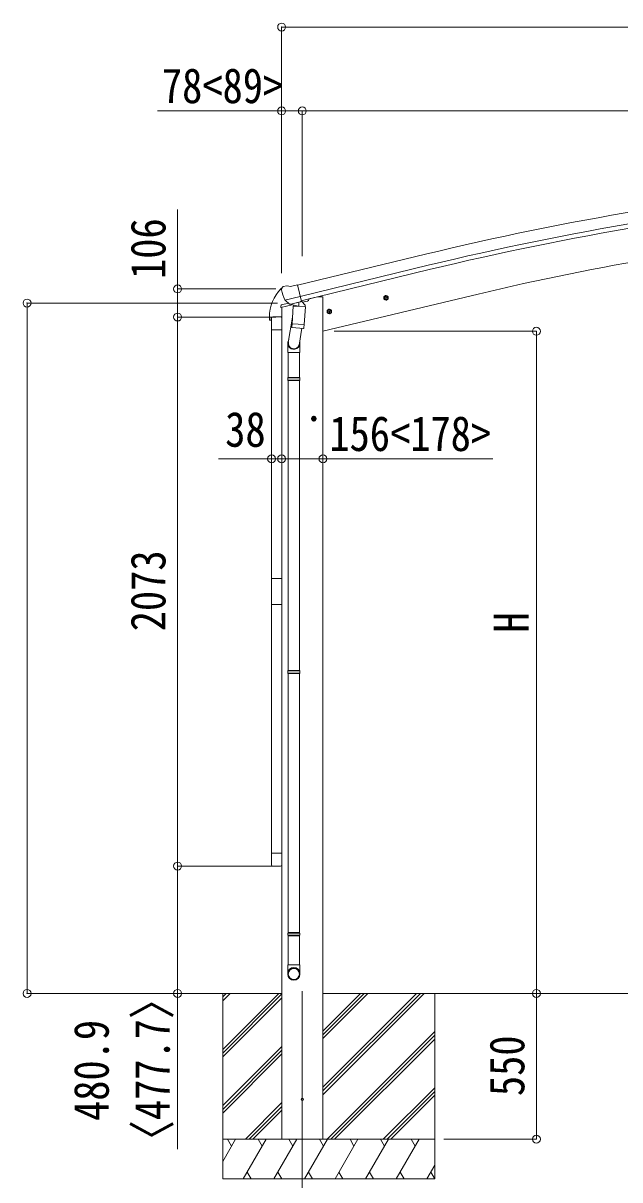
# Model space of a CAD drawing. Units: millimetres at full size, sheet at 1:30. Extents: x -8385 to 8479, y -5853 to 5787.
# Drawn here: x -6008 to -3756, y -1854 to 2513 of the extents above; entities that cross this region are included whole.
import ezdxf
from ezdxf.enums import TextEntityAlignment as Align

# ---------------------------------------------------------------- set-up
doc = ezdxf.new("R2010")
doc.units = ezdxf.units.MM
doc.header["$LTSCALE"] = 30
doc.header["$PDMODE"] = 32
doc.header["$PDSIZE"] = 30
for name, color, linetype, lineweight in [('0-0_0', 7, 'Continuous', 9), ('0-1_本体', 4, 'Continuous', 9), ('0-2_部品', 7, 'Continuous', 9), ('0-8_PARTS2', 2, 'Continuous', 9), ('0-A_寸法', 6, 'Continuous', 9), ('1-1_GLASS', 4, 'Continuous', 9), ('1-2_GLASS_SEAL', 7, 'Continuous', 9), ('1-A', 6, 'Continuous', 9)]:
    doc.layers.add(name, color=color, linetype=linetype, lineweight=lineweight)
doc.styles.add('ＭＳ ゴシック', font='')
doc.styles.get('ＭＳ ゴシック').set_extended_font_data('MS Gothic')

msp = doc.modelspace()

# ---------------------------------------------------------------- linework, layer by layer
at = {"layer": '0-0_0'}
for p, q in [((-5628.66, -1149.9), (-5032.32, -1149.9)), ((-5254.57, -1149.9), (-5254.57, -1849.9)), ((-5254.57, -1361.13), (-5043.34, -1149.9)), ((-5254.57, -1177.28), (-5227.19, -1149.9)), ((-5254.57, -1163.14), (-5241.33, -1149.9)), ((-5254.57, -1375.27), (-5032.32, -1153.02)), ((-5254.57, -1389.41), (-5032.32, -1167.16)), ((-4876.82, -1532.16), (-4494.56, -1149.9)), ((-4876.82, -1503.87), (-4522.84, -1149.9)), ((-4876.82, -1518.02), (-4508.7, -1149.9)), ((-4876.82, -1320.03), (-4706.69, -1149.9)), ((-4876.82, -1305.89), (-4720.83, -1149.9)), ((-4876.82, -1291.74), (-4734.98, -1149.9)), ((-4876.82, -1149.9), (-2042.49, -1149.9)), ((-4454.57, -1149.9), (-4454.57, -1849.9)), ((-4860.71, -1699.9), (-4454.57, -1293.76)), ((-4846.57, -1699.9), (-4454.57, -1307.9)), ((-5254.57, -1573.26), (-5032.32, -1351.01)), ((-4832.43, -1699.9), (-4454.57, -1322.04)), ((-5254.57, -1587.4), (-5032.32, -1365.15)), ((-5254.57, -1601.54), (-5032.32, -1379.29)), ((-4648.58, -1699.9), (-4454.57, -1505.89)), ((-4634.44, -1699.9), (-4454.57, -1520.03)), ((-5169.08, -1699.9), (-5032.32, -1563.14)), ((-4620.3, -1699.9), (-4454.57, -1534.17)), ((-5154.94, -1699.9), (-5032.32, -1577.28)), ((-5140.8, -1699.9), (-5032.32, -1591.42)), ((-4454.57, -1699.9), (-5254.57, -1699.9)), ((-5254.57, -1783.73), (-5206.17, -1699.9)), ((-5221.17, -1725.88), (-5236.17, -1699.9)), ((-5177.31, -1849.9), (-5090.7, -1699.9)), ((-5105.7, -1725.88), (-5120.71, -1699.9)), ((-5061.84, -1849.9), (-4975.23, -1699.9)), ((-4990.23, -1725.88), (-5005.24, -1699.9)), ((-4946.37, -1849.9), (-4859.76, -1699.9)), ((-4874.76, -1725.88), (-4889.77, -1699.9)), ((-4830.9, -1849.9), (-4744.29, -1699.9)), ((-4759.29, -1725.88), (-4774.29, -1699.9)), ((-4715.43, -1849.9), (-4628.82, -1699.9)), ((-4658.82, -1699.9), (-4643.82, -1725.88)), ((-4599.96, -1849.9), (-4513.35, -1699.9)), ((-4528.35, -1725.88), (-4543.35, -1699.9)), ((-5162.31, -1823.92), (-5147.31, -1849.9)), ((-5046.84, -1823.92), (-5031.84, -1849.9)), ((-4931.37, -1823.92), (-4916.37, -1849.9)), ((-4815.9, -1823.92), (-4800.9, -1849.9)), ((-4700.43, -1823.92), (-4685.43, -1849.9)), ((-4584.96, -1823.92), (-4569.96, -1849.9)), ((-4484.49, -1849.9), (-4454.57, -1798.09)), ((-4469.49, -1823.92), (-4454.49, -1849.9)), ((-5254.57, -1849.9), (-4454.57, -1849.9))]:
    msp.add_line(p, q, dxfattribs=at)
at = {"layer": '0-1_本体'}
for p, q in [((-4972.05, 1523.69), (-4489.17, 1641.18)), ((-4961.97, 1481.72), (-4478.96, 1599.19)), ((-4958.04, 1465.35), (-4474.98, 1582.83)), ((-4876.57, 1350.1), (-4290.9, 1490.71)), ((-4876.57, 1480.1), (-4876.57, -1699.9)), ((-5032.07, 1440.4), (-5032.07, -1699.9)), ((-4901.07, 1020.6), (-4921.07, 1020.6)), ((-4911.07, 1028.11), (-4917.57, 1024.36)), ((-4917.57, 1024.36), (-4917.57, 1016.85)), ((-4917.57, 1016.85), (-4911.07, 1013.1)), ((-4911.07, 1010.6), (-4911.07, 1030.6)), ((-4904.57, 1024.36), (-4911.07, 1028.11))]:
    msp.add_line(p, q, dxfattribs=at)
at = {"layer": '0-1_本体', "color": 6}
for p, q in [((-5425.12, 1509.99), (-5425.12, 1403.99)), ((-5425.12, -669.01), (-5425.12, 1403.99)), ((-5032.32, 868.47), (-5070.33, 868.47)), ((-4070.75, -1149.9), (-4070.75, -1699.9))]:
    msp.add_line(p, q, dxfattribs=at)
at = {"layer": '0-1_本体'}
for points in [[(-4876.57, 1480.1), (-4896.57, 1480.1), (-4930.08, 1472.06)], [(-4911.07, 1013.1), (-4904.57, 1016.85), (-4904.57, 1024.36)]]:
    msp.add_lwpolyline(points, dxfattribs=at)
for radius in [8.5, 7.7, 6.5]:
    msp.add_circle((-4911.07, 1020.6), radius, dxfattribs=at)
for centre, radius, start, end in [((-1876.6, -9100.7), 11054.98, 95.16866, 103.66973), ((-1876.6, -9100.7), 11011.82, 95.16974, 103.66973), ((-1876.6, -9100.7), 10994.98, 95.16974, 103.66973), ((-2086.54, -7691.1), 9442.71, 95.00001, 103.5)]:
    msp.add_arc(centre, radius, start, end, dxfattribs=at)
at = {"layer": '0-2_部品'}
for p, q in [((-5033.76, 1508.11), (-5033.48, 1506.97)), ((-5029.54, 1516.69), (-5033.4, 1510.4)), ((-5026.44, 1518.94), (-5013.26, 1522.1)), ((-4998.7, 1519.43), (-5011.96, 1522.13)), ((-4998.7, 1519.43), (-4972.77, 1525.65)), ((-4636.03, 1466.53), (-4640.7, 1485.98)), ((-5034.88, 1439.78), (-4992.18, 1450.03)), ((-5034.88, 1446.67), (-5034.88, 1439.78)), ((-5006.38, 1455.88), (-5032.59, 1449.59)), ((-5019.7, 1467.81), (-4962.2, 1481.61)), ((-5002.85, 1452.9), (-5019.23, 1467.39)), ((-5000.14, 1452.33), (-4992.62, 1454.14)), ((-4999.31, 1452.44), (-4997.78, 1452.8)), ((-4997.78, 1452.8), (-4961.07, 1461.62)), ((-4995.94, 1452.58), (-4995.99, 1451.84)), ((-4995.24, 1450.8), (-4969.42, 1444.36)), ((-4988.32, 1445.45), (-4992.99, 1378.61)), ((-4942.63, 1442.25), (-4988.32, 1445.45)), ((-4986.54, 1448.63), (-4986.77, 1445.34)), ((-4967.02, 1459.79), (-4968.05, 1445.18)), ((-4961.07, 1461.62), (-4959.54, 1461.98)), ((-4957.99, 1464.09), (-4957.05, 1464.02)), ((-4957.05, 1464.02), (-4943.73, 1448.7)), ((-4953.05, 1459.43), (-4934.16, 1463.96)), ((-4947.3, 1375.42), (-4942.63, 1442.25)), ((-4943.73, 1448.7), (-4944.18, 1442.36)), ((-4930.33, 1472.14), (-4930.33, 1468.82)), ((-4648.09, 1473.92), (-4628.64, 1478.59)), ((-4643.53, 1481.7), (-4645.66, 1474.5)), ((-4636.24, 1483.45), (-4643.53, 1481.7)), ((-4631.07, 1478.01), (-4636.24, 1483.45)), ((-4633.2, 1470.81), (-4631.07, 1478.01)), ((-4991.26, 1403.38), (-5007.17, 1307.21)), ((-4862.01, 1422.56), (-4842.56, 1427.23)), ((-4857.45, 1430.34), (-4859.59, 1423.14)), ((-4850.16, 1432.09), (-4857.45, 1430.34)), ((-4849.95, 1415.17), (-4854.62, 1434.62)), ((-4844.99, 1426.65), (-4850.16, 1432.09)), ((-4847.12, 1419.45), (-4844.99, 1426.65)), ((-4993.85, 1366.14), (-4992.98, 1378.61)), ((-4993.46, 1364.79), (-4993.46, 1364.79)), ((-4947.3, 1375.42), (-4992.99, 1378.61)), ((-4992.01, 1364.01), (-4950.31, 1361.09)), ((-4955.74, 1361.47), (-4966.47, 1297.88)), ((-4947.32, 1375.42), (-4948.2, 1362.72)), ((-5009.32, 1270.05), (-5009.32, 1304.4)), ((-4963.32, 1270.05), (-5009.32, 1270.05)), ((-5007.32, 1270.05), (-5007.32, 1176.05)), ((-4965.32, 1270.05), (-4965.32, 1176.05)), ((-4963.32, 1304.7), (-4963.32, 1270.05)), ((-5009.32, 1174.05), (-5008.32, 1176.05)), ((-4963.32, 1174.05), (-5009.32, 1174.05)), ((-4963.32, 1166.05), (-5009.32, 1166.05)), ((-4964.32, 1176.05), (-5008.32, 1176.05)), ((-4964.32, 1164.05), (-5008.32, 1164.05)), ((-5007.32, 1164.05), (-5007.32, 69.86)), ((-4965.32, 1164.05), (-4965.32, 69.86)), ((-4963.32, 1174.05), (-4964.32, 1176.05)), ((-4963.32, 1166.05), (-4964.32, 1164.05)), ((-4963.32, 1174.05), (-4963.32, 1166.05)), ((-4900.82, 1019.98), (-4920.82, 1019.98)), ((-4910.82, 1027.49), (-4917.32, 1023.74)), ((-4917.32, 1023.74), (-4917.32, 1016.23)), ((-4917.32, 1016.23), (-4910.82, 1012.48)), ((-4910.82, 1009.98), (-4910.82, 1029.98)), ((-4904.32, 1023.74), (-4910.82, 1027.49)), ((-5009.32, 67.86), (-5008.32, 69.86)), ((-4963.32, 67.86), (-5009.32, 67.86)), ((-4963.32, 59.86), (-5009.32, 59.86)), ((-4964.32, 69.86), (-5008.32, 69.86)), ((-4964.32, 57.86), (-5008.32, 57.86)), ((-5007.32, 57.86), (-5007.32, -920.33)), ((-4965.32, 57.86), (-4965.32, -920.33)), ((-4963.32, 67.86), (-4964.32, 69.86)), ((-4963.32, 59.86), (-4964.32, 57.86)), ((-4963.32, 67.86), (-4963.32, 59.86)), ((-5009.32, -922.33), (-5008.32, -920.33)), ((-4963.32, -922.33), (-5009.32, -922.33)), ((-4963.32, -930.33), (-5009.32, -930.33)), ((-4964.32, -920.33), (-5008.32, -920.33)), ((-4964.32, -932.33), (-5008.32, -932.33)), ((-5007.32, -932.33), (-5007.32, -1042.33)), ((-4965.32, -932.33), (-4965.32, -1042.33)), ((-4963.32, -922.33), (-4964.32, -920.33)), ((-4963.32, -930.33), (-4964.32, -932.33)), ((-4963.32, -922.33), (-4963.32, -930.33)), ((-5009.32, -1076.47), (-5009.32, -1042.33)), ((-4963.32, -1042.33), (-5009.32, -1042.33)), ((-4963.32, -1076.47), (-4963.32, -1042.33))]:
    msp.add_line(p, q, dxfattribs=at)
for points in [[(-4967.34, 1460.2), (-4957.62, 1462.54), (-4972.77, 1525.65)], [(-5019.98, 1468.38), (-5019.39, 1467.54), (-5019.23, 1467.39)], [(-4967.34, 1460.2), (-4967.58, 1460.05), (-4992.35, 1454.11), (-4992.62, 1454.14)], [(-4645.66, 1474.5), (-4640.5, 1469.06), (-4633.2, 1470.81)], [(-4859.59, 1423.14), (-4854.42, 1417.7), (-4847.12, 1419.45)], [(-5009.32, 1174.05), (-5009.32, 1166.05), (-5008.32, 1164.05)], [(-4910.82, 1012.48), (-4904.32, 1016.23), (-4904.32, 1023.74)], [(-5009.32, 67.86), (-5009.32, 59.86), (-5008.32, 57.86)], [(-5009.32, -922.33), (-5009.32, -930.33), (-5008.32, -932.33)]]:
    msp.add_lwpolyline(points, dxfattribs=at)
for centre, radius in [((-4638.37, 1476.25), 8.5), ((-4638.37, 1476.25), 7.7), ((-4638.37, 1476.25), 6.5), ((-4852.29, 1424.9), 8.5), ((-4852.29, 1424.9), 7.7), ((-4852.29, 1424.9), 6.5), ((-4910.82, 1019.98), 8.5), ((-4910.82, 1019.98), 7.7), ((-4910.82, 1019.98), 6.5)]:
    msp.add_circle(centre, radius, dxfattribs=at)
at = {"layer": '0-2_部品', "color": 4}
msp.add_circle((-4954.32, -1549.9), 4.5, dxfattribs=at)
at = {"layer": '0-2_部品'}
for centre, radius, start, end in [((-4836.68, 1554.21), 202.4, 193.5, 205.09125), ((-5025.28, 1514.08), 5, 103.5, 148.5), ((-5012.56, 1519.19), 3, 78.5, 103.5), ((-5031.88, 1446.67), 3, 103.5, 180), ((-4999.42, 1452.92), 0.5, 248.23754, 283.5), ((-4996.44, 1452.61), 0.5, 356, 103.5), ((-4994.99, 1451.77), 1, 176, 256), ((-4969.07, 1445.33), 1.03, 250.03897, 351.96569), ((-4966.43, 1459.71), 0.604, 100.59842, 172.20595), ((-4959.66, 1462.47), 0.5, 283.5, 318.76246), ((-4935.33, 1468.82), 5, 283.5, 0), ((-4991.91, 1365.97), 1.95, 175.04017, 217.47766), ((-4991.87, 1366), 2, 217.40962, 266), ((-4950.17, 1363.09), 2, 266, 349.46843), ((-4979.32, 1304.4), 30, 177.45142, 180)]:
    msp.add_arc(centre, radius, start, end, dxfattribs=at)
for centre, major_axis, ratio, start_param, end_param in [((-5030.84, 1508.83), (-1.57, -2.57), 0.99628, 4.712389, 5.4996506), ((-5000.86, 1455.15), (-0.73, -2.92), 0.997631, 5.8041905, 6.6006116), ((-5000.81, 1455.38), (2.63, 3.16), 0.650902, 4.0958226, 4.1686332), ((-5000.84, 1455.25), (-0.73, -2.92), 0.997631, 0.3902369, 0.4789948), ((-4986.32, 1304.7), (23, 0), 0.996195, 2.5560258, 6.5663028), ((-4986.32, 1304.7), (21, 0), 0.996195, 2.9349147, 5.9512394), ((-4986.32, -1074.73), (-23, 0), 0.996195, 3.1415927, 6.2831853), ((-4986.32, -1076.47), (-23, 0), 0.996195, 3.1415927, 6.2831853), ((-4986.32, -1076.47), (0, -23.43), 0.981806, 4.712389, 7.8539816)]:
    msp.add_ellipse(centre, major_axis=major_axis, ratio=ratio, start_param=start_param, end_param=end_param, dxfattribs=at)
msp.add_ellipse((-4986.32, -1076.47), major_axis=(21, 0), ratio=0.996195, dxfattribs=at)
at = {"layer": '0-8_PARTS2'}
msp.add_line((-4954.32, -1140.69), (-4954.32, -1899.9), dxfattribs=at)
at = {"layer": '0-A_寸法'}
for p, q in [((-5032.32, 2498.46), (-5032.32, 2181.84)), ((-5032.32, 2498.46), (-2333.32, 2498.46)), ((-5032.32, 2181.84), (-5500.43, 2181.84)), ((-5032.32, 2181.84), (-5032.32, 1569.62)), ((-5032.32, 2181.84), (-4954.32, 2181.84)), ((-4954.32, 2181.84), (-4954.32, 1633.99)), ((-4954.32, 2181.84), (-2333.32, 2181.84)), ((-5992.9, 1456.5), (-5047.81, 1456.5)), ((-5992.9, -1149.9), (-5992.9, 1456.5)), ((-4876.32, 868.47), (-5032.32, 868.47)), ((-4876.32, 868.47), (-4235.59, 868.47)), ((-5992.9, -1149.9), (-5264.78, -1149.9))]:
    msp.add_line(p, q, dxfattribs=at)
for p in [(-5032.32, 2498.46), (-5032.32, 2181.84), (-4954.32, 2181.84), (-5992.9, 1456.5), (-5032.32, 868.47), (-4876.32, 868.47), (-5992.9, -1149.9)]:
    msp.add_point(p, dxfattribs=at)
at = {"layer": '1-1_GLASS'}
for p, q in [((-5070.08, 1355.49), (-5070.08, 416.49)), ((-5032.07, 1355.49), (-5032.07, 416.49)), ((-5070.08, 318.49), (-5070.08, -620.51)), ((-5032.07, -620.51), (-5032.07, 318.49))]:
    msp.add_line(p, q, dxfattribs=at)
at = {"layer": '1-2_GLASS_SEAL'}
for p, q in [((-5078.58, 1403.98), (-5078.58, 1392.22)), ((-5071.31, 1398.99), (-5071.31, 1392.22)), ((-5071.08, 1355.49), (-5071.08, 1399.19)), ((-5065.58, 1404.69), (-5036.58, 1404.69)), ((-5065.31, 1404.99), (-5032.07, 1404.99)), ((-5031.08, 1399.19), (-5031.08, 1355.49)), ((-5078.08, 1391.72), (-5071.81, 1391.72)), ((-5031.08, 1355.49), (-5071.08, 1355.49)), ((-5071.08, -620.51), (-5071.08, -664.21)), ((-5031.08, -620.51), (-5071.08, -620.51)), ((-5031.08, -664.21), (-5031.08, -620.51)), ((-5065.58, -669.71), (-5036.58, -669.71))]:
    msp.add_line(p, q, dxfattribs=at)
msp.add_lwpolyline([(-5071.07, 416.49), (-5031.07, 416.49), (-5031.07, 318.49), (-5071.07, 318.49)], close=True, dxfattribs=at)
for centre, radius, start, end in [((-4926.32, 1403.98), 152.26, 135.14293, 180), ((-5029.83, 1506), 6.95, 105.94697, 129.45641), ((-5065.31, 1398.99), 6, 90, 180), ((-5065.58, 1399.19), 5.5, 90, 180), ((-5036.58, 1399.19), 5.5, 0, 90), ((-5078.08, 1392.22), 0.5, 180, 270), ((-5071.81, 1392.22), 0.5, 270, 0), ((-5065.58, -664.21), 5.5, 180, 270), ((-5036.58, -664.21), 5.5, 270, 0)]:
    msp.add_arc(centre, radius, start, end, dxfattribs=at)
at = {"layer": '1-A'}
for p, q in [((-5425.12, 1509.99), (-5425.12, 1809.99)), ((-5425.12, 1509.99), (-5054.53, 1509.99)), ((-5425.12, 1403.99), (-5054.53, 1403.99)), ((-4070.75, 1350.1), (-4833.51, 1350.1)), ((-4070.75, -1149.9), (-4070.75, 1350.1)), ((-5070.33, 868.47), (-5270.33, 868.47)), ((-5425.12, -669.01), (-5054.53, -669.01)), ((-5425.12, -669.01), (-5054.53, -669.01)), ((-5425.12, -1149.9), (-5425.12, -669.01)), ((-5425.12, -1149.9), (-5425.12, -1737.61)), ((-4070.75, -1149.9), (-4420.11, -1149.9)), ((-4070.75, -1699.9), (-4420.11, -1699.9))]:
    msp.add_line(p, q, dxfattribs=at)
for p in [(-5425.12, 1509.99), (-5425.12, 1403.99), (-4070.75, 1350.1), (-5070.33, 868.47), (-5032.32, 868.47), (-5425.12, -669.01), (-5425.12, -1149.9), (-4070.75, -1149.9), (-4070.75, -1699.9)]:
    msp.add_point(p, dxfattribs=at)

# ---------------------------------------------------------------- texts
at = {"layer": '0-A_寸法', "color": 7, "style": 'ＭＳ ゴシック', "width": 0.85}
for s, p in [('78<89>', (-5484.31, 2171.84)), ('156<178>', (-4852.37, 858.47))]:
    msp.add_text(s, height=132, dxfattribs=at).set_placement(p, align=Align.BOTTOM_LEFT)
msp.add_text('106', height=132, rotation=90, dxfattribs=at).set_placement((-5431.12, 1547.49), align=Align.BOTTOM_LEFT)
at = {"layer": '1-A', "color": 7, "style": 'ＭＳ ゴシック', "width": 0.85}
msp.add_text('38', height=132, dxfattribs=at).set_placement((-5245.33, 874.47), align=Align.BOTTOM_LEFT)
for s, p in [('2073', (-5431.12, 217.49)), ('H', (-4060.75, 212.6)), ('〈477.7〉', (-5415.12, -1781.25)), ('480.9', (-5645.23, -1631.25)), ('550', (-4076.75, -1537.4))]:
    msp.add_text(s, height=132, rotation=90, dxfattribs=at).set_placement(p, align=Align.BOTTOM_LEFT)

doc.saveas('drawing.dxf')
